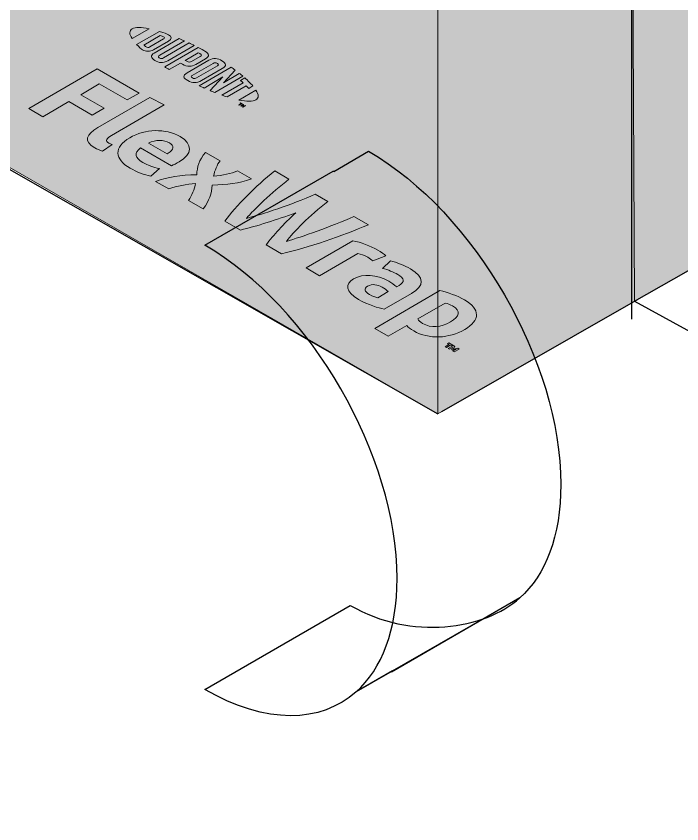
# Model space of a CAD drawing. Extents: x -1140 to 5605, y -816 to 1734.
# Drawn here: x -180.45 to -145.63, y -114.81 to -72.59 of the extents above; entities that cross this region are included whole.
import ezdxf

# ---------------------------------------------------------------- set-up
doc = ezdxf.new("R2010")
doc.units = 0
doc.header["$MEASUREMENT"] = 0
doc.linetypes.add('AI-Linetype-6', pattern=[13.504076, 9.002717, -4.501359])
for name, color, linetype, lineweight in [('.ATI-HATCH', 7, 'Continuous', 0), ('G-ANNO-TTLB', 7, 'Continuous', 0), ('LOGOS', 7, 'Continuous', 0), ('TYVEK', 7, 'Continuous', 0)]:
    doc.layers.add(name, color=color, linetype=linetype, lineweight=lineweight)

# ---------------------------------------------------------------- blocks, each defined once
blk = doc.blocks.new('Block_19')
at = {"layer": '.ATI-HATCH', "color": 250, "lineweight": 25, "true_color": 0x231f20}
for points, knots in [([(-162.013, -79.657), (-162.013, -79.657), (-163.83, -80.706), (-163.83, -80.706), (-163.84, -80.7), (-163.85, -80.693), (-163.86, -80.687), (-163.86, -80.687), (-170.576, -84.565), (-170.576, -84.565), (-165.023, -87.771), (-160.522, -95.568), (-160.522, -101.98), (-160.522, -104.686), (-161.323, -106.712), (-162.666, -107.91), (-162.666, -107.91), (-160.759, -106.809), (-160.759, -106.809), (-160.782, -106.83), (-160.797, -106.86), (-160.82, -106.88), (-160.82, -106.88), (-154.103, -103.002), (-154.103, -103.002), (-152.76, -101.804), (-151.959, -99.778), (-151.959, -97.073), (-151.959, -90.66), (-156.46, -82.864), (-162.013, -79.657)], [0, 0, 0, 0, 1, 1, 1, 2, 2, 2, 3, 3, 3, 4, 4, 4, 5, 5, 5, 6, 6, 6, 7, 7, 7, 8, 8, 8, 9, 9, 9, 10, 10, 10, 10]), ([(-170.576, -107.785), (-167.366, -109.639), (-164.507, -109.552), (-162.666, -107.91), (-162.666, -107.91), (-154.103, -103.002), (-154.103, -103.002), (-155.944, -104.644), (-159.763, -105.25), (-162.974, -103.396), (-162.974, -103.396), (-170.576, -107.785), (-170.576, -107.785)], [0, 0, 0, 0, 1, 1, 1, 2, 2, 2, 3, 3, 3, 4, 4, 4, 4])]:
    blk.add_open_spline(points, degree=3, knots=knots, dxfattribs=at)
blk = doc.blocks.new('Block_29')
at = {"layer": 'LOGOS', "true_color": 0x000000, "transparency": 33554687}
h = blk.add_hatch(color=18, dxfattribs=at)
h.dxf.hatch_style = 2
edge = h.paths.add_edge_path()
edge.add_spline(control_points=[(-179.78, -77.427), (-179.78, -77.427), (-176.209, -75.354), (-176.209, -75.354), (-176.209, -75.354), (-174.017, -76.612), (-174.017, -76.612), (-174.017, -76.612), (-174.639, -76.974), (-174.639, -76.974), (-174.639, -76.974), (-176.095, -76.138), (-176.095, -76.138), (-176.095, -76.138), (-177.065, -76.701), (-177.065, -76.701), (-177.065, -76.701), (-175.84, -77.404), (-175.84, -77.404), (-175.84, -77.404), (-176.463, -77.765), (-176.463, -77.765), (-176.463, -77.765), (-177.687, -77.062), (-177.687, -77.062), (-177.687, -77.062), (-179.044, -77.85), (-179.044, -77.85), (-179.044, -77.85), (-179.78, -77.427), (-179.78, -77.427)], knot_values=[0, 0, 0, 0, 1, 1, 1, 2, 2, 2, 3, 3, 3, 4, 4, 4, 5, 5, 5, 6, 6, 6, 7, 7, 7, 8, 8, 8, 9, 9, 9, 10, 10, 10, 10], degree=3, periodic=0)
h = blk.add_hatch(color=18, dxfattribs=at)
h.dxf.hatch_style = 2
edge = h.paths.add_edge_path()
edge.add_spline(control_points=[(-175.451, -78.823), (-175.726, -78.983), (-175.802, -79.11), (-175.596, -79.228), (-175.545, -79.258), (-175.488, -79.284), (-175.432, -79.305), (-175.432, -79.305), (-175.936, -79.657), (-175.936, -79.657), (-176.055, -79.613), (-176.235, -79.533), (-176.337, -79.474), (-176.929, -79.135), (-176.783, -78.777), (-176.171, -78.421), (-176.171, -78.421), (-173.447, -76.84), (-173.447, -76.84), (-173.447, -76.84), (-172.696, -77.224), (-172.696, -77.224), (-172.696, -77.224), (-175.451, -78.823), (-175.451, -78.823)], knot_values=[0, 0, 0, 0, 1, 1, 1, 2, 2, 2, 3, 3, 3, 4, 4, 4, 5, 5, 5, 6, 6, 6, 7, 7, 7, 8, 8, 8, 8], degree=3, periodic=0)
h = blk.add_hatch(color=18, dxfattribs=at)
h.dxf.hatch_style = 2
edge = h.paths.add_edge_path()
edge.add_spline(control_points=[(-173.527, -79.227), (-173.527, -79.227), (-172.549, -79.788), (-172.549, -79.788), (-172.549, -79.788), (-172.488, -79.752), (-172.488, -79.752), (-172.202, -79.586), (-172.148, -79.376), (-172.431, -79.214), (-172.729, -79.043), (-173.134, -79.052), (-173.527, -79.227)], knot_values=[0, 0, 0, 0, 1, 1, 1, 2, 2, 2, 3, 3, 3, 4, 4, 4, 4], degree=3, periodic=0)
edge = h.paths.add_edge_path()
edge.add_spline(control_points=[(-173.407, -80.957), (-173.735, -80.886), (-174.141, -80.736), (-174.48, -80.541), (-175.309, -80.065), (-175.354, -79.438), (-174.507, -78.946), (-173.696, -78.475), (-172.626, -78.454), (-171.869, -78.888), (-171.195, -79.275), (-171.227, -79.804), (-171.911, -80.201), (-172.064, -80.29), (-172.207, -80.361), (-172.319, -80.415), (-172.319, -80.415), (-173.945, -79.481), (-173.945, -79.481), (-174.286, -79.757), (-174.228, -80.002), (-173.816, -80.238), (-173.564, -80.383), (-173.266, -80.489), (-172.953, -80.563), (-172.953, -80.563), (-173.407, -80.957), (-173.407, -80.957)], knot_values=[0, 0, 0, 0, 1, 1, 1, 2, 2, 2, 3, 3, 3, 4, 4, 4, 5, 5, 5, 6, 6, 6, 7, 7, 7, 8, 8, 8, 9, 9, 9, 9], degree=3, periodic=0)
h = blk.add_hatch(color=18, dxfattribs=at)
h.dxf.hatch_style = 2
edge = h.paths.add_edge_path()
edge.add_spline(control_points=[(-171.004, -80.887), (-170.972, -80.47), (-170.892, -80.109), (-170.542, -79.721), (-170.542, -79.721), (-169.775, -80.161), (-169.775, -80.161), (-169.938, -80.333), (-170.058, -80.664), (-170.123, -80.963), (-169.652, -80.909), (-169.186, -80.829), (-168.864, -80.684), (-168.864, -80.684), (-168.144, -81.097), (-168.144, -81.097), (-168.809, -81.329), (-169.407, -81.415), (-170.186, -81.421), (-170.229, -81.874), (-170.334, -82.226), (-170.664, -82.661), (-170.664, -82.661), (-171.43, -82.221), (-171.43, -82.221), (-171.252, -81.993), (-171.127, -81.623), (-171.063, -81.336), (-171.539, -81.387), (-172.03, -81.458), (-172.464, -81.627), (-172.464, -81.627), (-173.154, -81.232), (-173.154, -81.232), (-172.494, -80.997), (-171.844, -80.899), (-171.004, -80.887)], knot_values=[0, 0, 0, 0, 1, 1, 1, 2, 2, 2, 3, 3, 3, 4, 4, 4, 5, 5, 5, 6, 6, 6, 7, 7, 7, 8, 8, 8, 9, 9, 9, 10, 10, 10, 11, 11, 11, 12, 12, 12, 12], degree=3, periodic=0)
h = blk.add_hatch(color=18, dxfattribs=at)
h.dxf.hatch_style = 2
edge = h.paths.add_edge_path()
edge.add_spline(control_points=[(-162.776, -83.066), (-162.776, -83.066), (-162.025, -83.497), (-162.025, -83.497), (-163.409, -84.075), (-165.152, -84.695), (-166.568, -85.012), (-166.568, -85.012), (-167.376, -84.549), (-167.376, -84.549), (-166.99, -84.034), (-166.467, -83.468), (-165.821, -82.873), (-166.853, -83.247), (-167.824, -83.555), (-168.719, -83.778), (-168.719, -83.778), (-169.527, -83.314), (-169.527, -83.314), (-168.959, -82.509), (-167.921, -81.485), (-166.923, -80.685), (-166.923, -80.685), (-166.177, -81.114), (-166.177, -81.114), (-167.094, -81.83), (-168.015, -82.697), (-168.401, -83.165), (-167.582, -82.946), (-166.064, -82.462), (-164.803, -81.902), (-164.803, -81.902), (-164.145, -82.28), (-164.145, -82.28), (-165.102, -83.015), (-165.941, -83.888), (-166.312, -84.364), (-165.509, -84.136), (-164.007, -83.602), (-162.776, -83.066)], knot_values=[0, 0, 0, 0, 1, 1, 1, 2, 2, 2, 3, 3, 3, 4, 4, 4, 5, 5, 5, 6, 6, 6, 7, 7, 7, 8, 8, 8, 9, 9, 9, 10, 10, 10, 11, 11, 11, 12, 12, 12, 13, 13, 13, 13], degree=3, periodic=0)
h = blk.add_hatch(color=18, dxfattribs=at)
h.dxf.hatch_style = 2
edge = h.paths.add_edge_path()
edge.add_spline(control_points=[(-161.534, -84.822), (-161.349, -84.928), (-161.194, -85.04), (-161.117, -85.114), (-161.117, -85.114), (-161.796, -85.39), (-161.796, -85.39), (-161.853, -85.322), (-161.951, -85.254), (-162.059, -85.192), (-162.249, -85.083), (-162.413, -85.03), (-162.573, -84.997), (-162.573, -84.997), (-164.572, -86.158), (-164.572, -86.158), (-164.572, -86.158), (-165.282, -85.751), (-165.282, -85.751), (-165.282, -85.751), (-162.839, -84.332), (-162.839, -84.332), (-162.423, -84.411), (-161.904, -84.609), (-161.534, -84.822)], knot_values=[0, 0, 0, 0, 1, 1, 1, 2, 2, 2, 3, 3, 3, 4, 4, 4, 5, 5, 5, 6, 6, 6, 7, 7, 7, 8, 8, 8, 8], degree=3, periodic=0)
h = blk.add_hatch(color=18, dxfattribs=at)
h.dxf.hatch_style = 2
edge = h.paths.add_edge_path()
edge.add_spline(control_points=[(-161.531, -87.309), (-161.531, -87.309), (-160.985, -86.992), (-160.985, -86.992), (-161.078, -86.91), (-161.186, -86.83), (-161.31, -86.759), (-161.546, -86.623), (-161.823, -86.57), (-162.063, -86.709), (-162.277, -86.834), (-162.235, -86.987), (-161.963, -87.144), (-161.808, -87.233), (-161.649, -87.289), (-161.531, -87.309)], knot_values=[0, 0, 0, 0, 1, 1, 1, 2, 2, 2, 3, 3, 3, 4, 4, 4, 5, 5, 5, 5], degree=3, periodic=0)
edge = h.paths.add_edge_path()
edge.add_spline(control_points=[(-162.54, -87.396), (-163.244, -86.991), (-163.258, -86.589), (-162.798, -86.322), (-162.293, -86.029), (-161.581, -86.097), (-160.958, -86.448), (-160.814, -86.531), (-160.65, -86.649), (-160.541, -86.735), (-160.541, -86.735), (-160.419, -86.664), (-160.419, -86.664), (-160.108, -86.483), (-160.14, -86.294), (-160.485, -86.096), (-160.711, -85.966), (-160.988, -85.848), (-161.286, -85.777), (-161.286, -85.777), (-160.864, -85.383), (-160.864, -85.383), (-160.551, -85.457), (-160.134, -85.625), (-159.821, -85.805), (-159.064, -86.24), (-159.087, -86.686), (-159.775, -87.086), (-159.775, -87.086), (-161.194, -87.909), (-161.194, -87.909), (-161.512, -87.851), (-162.025, -87.691), (-162.54, -87.396)], knot_values=[0, 0, 0, 0, 1, 1, 1, 2, 2, 2, 3, 3, 3, 4, 4, 4, 5, 5, 5, 6, 6, 6, 7, 7, 7, 8, 8, 8, 9, 9, 9, 10, 10, 10, 11, 11, 11, 11], degree=3, periodic=0)
h = blk.add_hatch(color=18, dxfattribs=at)
h.dxf.hatch_style = 2
edge = h.paths.add_edge_path()
edge.add_spline(control_points=[(-159.185, -88.65), (-158.732, -88.91), (-158.246, -88.871), (-157.721, -88.566), (-157.261, -88.3), (-157.151, -88.01), (-157.619, -87.741), (-157.748, -87.667), (-157.866, -87.629), (-158.015, -87.59), (-158.015, -87.59), (-159.443, -88.42), (-159.443, -88.42), (-159.386, -88.5), (-159.334, -88.565), (-159.185, -88.65)], knot_values=[0, 0, 0, 0, 1, 1, 1, 2, 2, 2, 3, 3, 3, 4, 4, 4, 5, 5, 5, 5], degree=3, periodic=0)
edge = h.paths.add_edge_path()
edge.add_spline(control_points=[(-159.654, -89.041), (-159.834, -88.938), (-159.937, -88.855), (-160.019, -88.754), (-160.019, -88.754), (-160.989, -89.317), (-160.989, -89.317), (-160.989, -89.317), (-161.693, -88.913), (-161.693, -88.913), (-161.693, -88.913), (-158.291, -86.937), (-158.291, -86.937), (-157.865, -87.028), (-157.367, -87.214), (-157.001, -87.424), (-156.158, -87.908), (-156.164, -88.494), (-156.98, -88.968), (-157.816, -89.454), (-158.851, -89.502), (-159.654, -89.041)], knot_values=[0, 0, 0, 0, 1, 1, 1, 2, 2, 2, 3, 3, 3, 4, 4, 4, 5, 5, 5, 6, 6, 6, 7, 7, 7, 7], degree=3, periodic=0)
h = blk.add_hatch(color=18, dxfattribs=at)
h.dxf.hatch_style = 2
edge = h.paths.add_edge_path()
edge.add_spline(control_points=[(-157.505, -89.858), (-157.541, -89.909), (-157.562, -89.949), (-157.576, -89.994), (-157.5, -89.985), (-157.434, -89.971), (-157.346, -89.949), (-157.346, -89.949), (-157.272, -89.992), (-157.272, -89.992), (-157.272, -89.992), (-157.536, -90.145), (-157.536, -90.145), (-157.536, -90.145), (-157.6, -90.108), (-157.6, -90.108), (-157.6, -90.108), (-157.479, -90.037), (-157.479, -90.037), (-157.479, -90.037), (-157.434, -90.015), (-157.434, -90.015), (-157.494, -90.026), (-157.561, -90.036), (-157.616, -90.043), (-157.616, -90.043), (-157.665, -90.015), (-157.665, -90.015), (-157.653, -89.982), (-157.635, -89.944), (-157.617, -89.908), (-157.617, -89.908), (-157.657, -89.935), (-157.657, -89.935), (-157.657, -89.935), (-157.779, -90.005), (-157.779, -90.005), (-157.779, -90.005), (-157.843, -89.968), (-157.843, -89.968), (-157.843, -89.968), (-157.579, -89.815), (-157.579, -89.815), (-157.579, -89.815), (-157.505, -89.858), (-157.505, -89.858)], knot_values=[0, 0, 0, 0, 1, 1, 1, 2, 2, 2, 3, 3, 3, 4, 4, 4, 5, 5, 5, 6, 6, 6, 7, 7, 7, 8, 8, 8, 9, 9, 9, 10, 10, 10, 11, 11, 11, 12, 12, 12, 13, 13, 13, 14, 14, 14, 15, 15, 15, 15], degree=3, periodic=0)
edge = h.paths.add_edge_path()
edge.add_spline(control_points=[(-157.81, -89.75), (-157.81, -89.75), (-157.882, -89.709), (-157.882, -89.709), (-157.882, -89.709), (-157.824, -89.675), (-157.824, -89.675), (-157.824, -89.675), (-157.609, -89.798), (-157.609, -89.798), (-157.609, -89.798), (-157.667, -89.832), (-157.667, -89.832), (-157.667, -89.832), (-157.739, -89.791), (-157.739, -89.791), (-157.739, -89.791), (-157.944, -89.91), (-157.944, -89.91), (-157.944, -89.91), (-158.016, -89.869), (-158.016, -89.869), (-158.016, -89.869), (-157.81, -89.75), (-157.81, -89.75)], knot_values=[0, 0, 0, 0, 1, 1, 1, 2, 2, 2, 3, 3, 3, 4, 4, 4, 5, 5, 5, 6, 6, 6, 7, 7, 7, 8, 8, 8, 8], degree=3, periodic=0)
at = {"layer": 'LOGOS'}
for points, knots in [([(-179.78, -77.427), (-179.78, -77.427), (-176.209, -75.354), (-176.209, -75.354), (-176.209, -75.354), (-174.017, -76.612), (-174.017, -76.612), (-174.017, -76.612), (-174.639, -76.974), (-174.639, -76.974), (-174.639, -76.974), (-176.095, -76.138), (-176.095, -76.138), (-176.095, -76.138), (-177.065, -76.701), (-177.065, -76.701), (-177.065, -76.701), (-175.84, -77.404), (-175.84, -77.404), (-175.84, -77.404), (-176.463, -77.765), (-176.463, -77.765), (-176.463, -77.765), (-177.687, -77.062), (-177.687, -77.062), (-177.687, -77.062), (-179.044, -77.85), (-179.044, -77.85), (-179.044, -77.85), (-179.78, -77.427), (-179.78, -77.427)], [0, 0, 0, 0, 1, 1, 1, 2, 2, 2, 3, 3, 3, 4, 4, 4, 5, 5, 5, 6, 6, 6, 7, 7, 7, 8, 8, 8, 9, 9, 9, 10, 10, 10, 10]), ([(-175.451, -78.823), (-175.726, -78.983), (-175.802, -79.11), (-175.596, -79.228), (-175.545, -79.258), (-175.488, -79.284), (-175.432, -79.305), (-175.432, -79.305), (-175.936, -79.657), (-175.936, -79.657), (-176.055, -79.613), (-176.235, -79.533), (-176.337, -79.474), (-176.929, -79.135), (-176.783, -78.777), (-176.171, -78.421), (-176.171, -78.421), (-173.447, -76.84), (-173.447, -76.84), (-173.447, -76.84), (-172.696, -77.224), (-172.696, -77.224), (-172.696, -77.224), (-175.451, -78.823), (-175.451, -78.823)], [0, 0, 0, 0, 1, 1, 1, 2, 2, 2, 3, 3, 3, 4, 4, 4, 5, 5, 5, 6, 6, 6, 7, 7, 7, 8, 8, 8, 8]), ([(-173.407, -80.957), (-173.735, -80.886), (-174.141, -80.736), (-174.48, -80.541), (-175.309, -80.065), (-175.354, -79.438), (-174.507, -78.946), (-173.696, -78.475), (-172.626, -78.454), (-171.869, -78.888), (-171.195, -79.275), (-171.227, -79.804), (-171.911, -80.201), (-172.064, -80.29), (-172.207, -80.361), (-172.319, -80.415), (-172.319, -80.415), (-173.945, -79.481), (-173.945, -79.481), (-174.286, -79.757), (-174.228, -80.002), (-173.816, -80.238), (-173.564, -80.383), (-173.266, -80.489), (-172.953, -80.563), (-172.953, -80.563), (-173.407, -80.957), (-173.407, -80.957)], [0, 0, 0, 0, 1, 1, 1, 2, 2, 2, 3, 3, 3, 4, 4, 4, 5, 5, 5, 6, 6, 6, 7, 7, 7, 8, 8, 8, 9, 9, 9, 9]), ([(-173.527, -79.227), (-173.527, -79.227), (-172.549, -79.788), (-172.549, -79.788), (-172.549, -79.788), (-172.488, -79.752), (-172.488, -79.752), (-172.202, -79.586), (-172.148, -79.376), (-172.431, -79.214), (-172.729, -79.043), (-173.134, -79.052), (-173.527, -79.227)], [0, 0, 0, 0, 1, 1, 1, 2, 2, 2, 3, 3, 3, 4, 4, 4, 4]), ([(-171.004, -80.887), (-170.972, -80.47), (-170.892, -80.109), (-170.542, -79.721), (-170.542, -79.721), (-169.775, -80.161), (-169.775, -80.161), (-169.938, -80.333), (-170.058, -80.664), (-170.123, -80.963), (-169.652, -80.909), (-169.186, -80.829), (-168.864, -80.684), (-168.864, -80.684), (-168.144, -81.097), (-168.144, -81.097), (-168.809, -81.329), (-169.407, -81.415), (-170.186, -81.421), (-170.229, -81.874), (-170.334, -82.226), (-170.664, -82.661), (-170.664, -82.661), (-171.43, -82.221), (-171.43, -82.221), (-171.252, -81.993), (-171.127, -81.623), (-171.063, -81.336), (-171.539, -81.387), (-172.03, -81.458), (-172.464, -81.627), (-172.464, -81.627), (-173.154, -81.232), (-173.154, -81.232), (-172.494, -80.997), (-171.844, -80.899), (-171.004, -80.887)], [0, 0, 0, 0, 1, 1, 1, 2, 2, 2, 3, 3, 3, 4, 4, 4, 5, 5, 5, 6, 6, 6, 7, 7, 7, 8, 8, 8, 9, 9, 9, 10, 10, 10, 11, 11, 11, 12, 12, 12, 12]), ([(-162.776, -83.066), (-162.776, -83.066), (-162.025, -83.497), (-162.025, -83.497), (-163.409, -84.075), (-165.152, -84.695), (-166.568, -85.012), (-166.568, -85.012), (-167.376, -84.549), (-167.376, -84.549), (-166.99, -84.034), (-166.467, -83.468), (-165.821, -82.873), (-166.853, -83.247), (-167.824, -83.555), (-168.719, -83.778), (-168.719, -83.778), (-169.527, -83.314), (-169.527, -83.314), (-168.959, -82.509), (-167.921, -81.485), (-166.923, -80.685), (-166.923, -80.685), (-166.177, -81.114), (-166.177, -81.114), (-167.094, -81.83), (-168.015, -82.697), (-168.401, -83.165), (-167.582, -82.946), (-166.064, -82.462), (-164.803, -81.902), (-164.803, -81.902), (-164.145, -82.28), (-164.145, -82.28), (-165.102, -83.015), (-165.941, -83.888), (-166.312, -84.364), (-165.509, -84.136), (-164.007, -83.602), (-162.776, -83.066)], [0, 0, 0, 0, 1, 1, 1, 2, 2, 2, 3, 3, 3, 4, 4, 4, 5, 5, 5, 6, 6, 6, 7, 7, 7, 8, 8, 8, 9, 9, 9, 10, 10, 10, 11, 11, 11, 12, 12, 12, 13, 13, 13, 13]), ([(-161.534, -84.822), (-161.349, -84.928), (-161.194, -85.04), (-161.117, -85.114), (-161.117, -85.114), (-161.796, -85.39), (-161.796, -85.39), (-161.853, -85.322), (-161.951, -85.254), (-162.059, -85.192), (-162.249, -85.083), (-162.413, -85.03), (-162.573, -84.997), (-162.573, -84.997), (-164.572, -86.158), (-164.572, -86.158), (-164.572, -86.158), (-165.282, -85.751), (-165.282, -85.751), (-165.282, -85.751), (-162.839, -84.332), (-162.839, -84.332), (-162.423, -84.411), (-161.904, -84.609), (-161.534, -84.822)], [0, 0, 0, 0, 1, 1, 1, 2, 2, 2, 3, 3, 3, 4, 4, 4, 5, 5, 5, 6, 6, 6, 7, 7, 7, 8, 8, 8, 8]), ([(-162.54, -87.396), (-163.244, -86.991), (-163.258, -86.589), (-162.798, -86.322), (-162.293, -86.029), (-161.581, -86.097), (-160.958, -86.448), (-160.814, -86.531), (-160.65, -86.649), (-160.541, -86.735), (-160.541, -86.735), (-160.419, -86.664), (-160.419, -86.664), (-160.108, -86.483), (-160.14, -86.294), (-160.485, -86.096), (-160.711, -85.966), (-160.988, -85.848), (-161.286, -85.777), (-161.286, -85.777), (-160.864, -85.383), (-160.864, -85.383), (-160.551, -85.457), (-160.134, -85.625), (-159.821, -85.805), (-159.064, -86.24), (-159.087, -86.686), (-159.775, -87.086), (-159.775, -87.086), (-161.194, -87.909), (-161.194, -87.909), (-161.512, -87.851), (-162.025, -87.691), (-162.54, -87.396)], [0, 0, 0, 0, 1, 1, 1, 2, 2, 2, 3, 3, 3, 4, 4, 4, 5, 5, 5, 6, 6, 6, 7, 7, 7, 8, 8, 8, 9, 9, 9, 10, 10, 10, 11, 11, 11, 11]), ([(-161.531, -87.309), (-161.531, -87.309), (-160.985, -86.992), (-160.985, -86.992), (-161.078, -86.91), (-161.186, -86.83), (-161.31, -86.759), (-161.546, -86.623), (-161.823, -86.57), (-162.063, -86.709), (-162.277, -86.834), (-162.235, -86.987), (-161.963, -87.144), (-161.808, -87.233), (-161.649, -87.289), (-161.531, -87.309)], [0, 0, 0, 0, 1, 1, 1, 2, 2, 2, 3, 3, 3, 4, 4, 4, 5, 5, 5, 5]), ([(-159.654, -89.041), (-159.834, -88.938), (-159.937, -88.855), (-160.019, -88.754), (-160.019, -88.754), (-160.989, -89.317), (-160.989, -89.317), (-160.989, -89.317), (-161.693, -88.913), (-161.693, -88.913), (-161.693, -88.913), (-158.291, -86.937), (-158.291, -86.937), (-157.865, -87.028), (-157.367, -87.214), (-157.001, -87.424), (-156.158, -87.908), (-156.164, -88.494), (-156.98, -88.968), (-157.816, -89.454), (-158.851, -89.502), (-159.654, -89.041)], [0, 0, 0, 0, 1, 1, 1, 2, 2, 2, 3, 3, 3, 4, 4, 4, 5, 5, 5, 6, 6, 6, 7, 7, 7, 7]), ([(-159.185, -88.65), (-158.732, -88.91), (-158.246, -88.871), (-157.721, -88.566), (-157.261, -88.3), (-157.151, -88.01), (-157.619, -87.741), (-157.748, -87.667), (-157.866, -87.629), (-158.015, -87.59), (-158.015, -87.59), (-159.443, -88.42), (-159.443, -88.42), (-159.386, -88.5), (-159.334, -88.565), (-159.185, -88.65)], [0, 0, 0, 0, 1, 1, 1, 2, 2, 2, 3, 3, 3, 4, 4, 4, 5, 5, 5, 5]), ([(-157.81, -89.75), (-157.81, -89.75), (-157.882, -89.709), (-157.882, -89.709), (-157.882, -89.709), (-157.824, -89.675), (-157.824, -89.675), (-157.824, -89.675), (-157.609, -89.798), (-157.609, -89.798), (-157.609, -89.798), (-157.667, -89.832), (-157.667, -89.832), (-157.667, -89.832), (-157.739, -89.791), (-157.739, -89.791), (-157.739, -89.791), (-157.944, -89.91), (-157.944, -89.91), (-157.944, -89.91), (-158.016, -89.869), (-158.016, -89.869), (-158.016, -89.869), (-157.81, -89.75), (-157.81, -89.75)], [0, 0, 0, 0, 1, 1, 1, 2, 2, 2, 3, 3, 3, 4, 4, 4, 5, 5, 5, 6, 6, 6, 7, 7, 7, 8, 8, 8, 8]), ([(-157.505, -89.858), (-157.541, -89.909), (-157.562, -89.949), (-157.576, -89.994), (-157.5, -89.985), (-157.434, -89.971), (-157.346, -89.949), (-157.346, -89.949), (-157.272, -89.992), (-157.272, -89.992), (-157.272, -89.992), (-157.536, -90.145), (-157.536, -90.145), (-157.536, -90.145), (-157.6, -90.108), (-157.6, -90.108), (-157.6, -90.108), (-157.479, -90.037), (-157.479, -90.037), (-157.479, -90.037), (-157.434, -90.015), (-157.434, -90.015), (-157.494, -90.026), (-157.561, -90.036), (-157.616, -90.043), (-157.616, -90.043), (-157.665, -90.015), (-157.665, -90.015), (-157.653, -89.982), (-157.635, -89.944), (-157.617, -89.908), (-157.617, -89.908), (-157.657, -89.935), (-157.657, -89.935), (-157.657, -89.935), (-157.779, -90.005), (-157.779, -90.005), (-157.779, -90.005), (-157.843, -89.968), (-157.843, -89.968), (-157.843, -89.968), (-157.579, -89.815), (-157.579, -89.815), (-157.579, -89.815), (-157.505, -89.858), (-157.505, -89.858)], [0, 0, 0, 0, 1, 1, 1, 2, 2, 2, 3, 3, 3, 4, 4, 4, 5, 5, 5, 6, 6, 6, 7, 7, 7, 8, 8, 8, 9, 9, 9, 10, 10, 10, 11, 11, 11, 12, 12, 12, 13, 13, 13, 14, 14, 14, 15, 15, 15, 15])]:
    blk.add_open_spline(points, degree=3, knots=knots, dxfattribs=at)
blk = doc.blocks.new('Block_30')
at = {"layer": 'LOGOS', "true_color": 0x000000, "transparency": 33554687}
h = blk.add_hatch(color=18, dxfattribs=at)
h.dxf.hatch_style = 2
edge = h.paths.add_edge_path()
edge.add_spline(control_points=[(-174.377, -73.254), (-174.541, -73.35), (-174.534, -73.531), (-174.385, -73.769), (-174.385, -73.769), (-173.489, -73.249), (-173.489, -73.249), (-173.9, -73.164), (-174.214, -73.16), (-174.377, -73.254)], knot_values=[0, 0, 0, 0, 1, 1, 1, 2, 2, 2, 3, 3, 3, 3], degree=3, periodic=0)
h = blk.add_hatch(color=18, dxfattribs=at)
h.dxf.hatch_style = 2
edge = h.paths.add_edge_path()
edge.add_spline(control_points=[(-173.459, -74.204), (-173.528, -74.244), (-173.593, -74.234), (-173.642, -74.205), (-173.681, -74.183), (-173.727, -74.14), (-173.763, -74.105), (-173.763, -74.105), (-172.905, -73.607), (-172.905, -73.607), (-172.844, -73.627), (-172.77, -73.654), (-172.731, -73.676), (-172.681, -73.705), (-172.663, -73.742), (-172.732, -73.782), (-172.732, -73.782), (-173.459, -74.204), (-173.459, -74.204)], knot_values=[0, 0, 0, 0, 1, 1, 1, 2, 2, 2, 3, 3, 3, 4, 4, 4, 5, 5, 5, 6, 6, 6, 6], degree=3, periodic=0)
edge = h.paths.add_edge_path()
edge.add_spline(control_points=[(-172.475, -73.565), (-172.553, -73.52), (-172.689, -73.468), (-172.956, -73.387), (-172.956, -73.387), (-174.144, -74.077), (-174.144, -74.077), (-174.018, -74.211), (-173.912, -74.309), (-173.834, -74.354), (-173.653, -74.457), (-173.442, -74.452), (-173.266, -74.35), (-173.266, -74.35), (-172.478, -73.892), (-172.478, -73.892), (-172.302, -73.79), (-172.294, -73.668), (-172.475, -73.565)], knot_values=[0, 0, 0, 0, 1, 1, 1, 2, 2, 2, 3, 3, 3, 4, 4, 4, 5, 5, 5, 6, 6, 6, 6], degree=3, periodic=0)
h = blk.add_hatch(color=18, dxfattribs=at)
h.dxf.hatch_style = 2
edge = h.paths.add_edge_path()
edge.add_spline(control_points=[(-172.746, -74.775), (-172.815, -74.815), (-172.882, -74.826), (-172.958, -74.77), (-173.033, -74.716), (-173.02, -74.682), (-172.939, -74.635), (-172.939, -74.635), (-171.646, -73.884), (-171.646, -73.884), (-171.708, -73.855), (-171.851, -73.793), (-171.913, -73.766), (-171.913, -73.766), (-173.221, -74.525), (-173.221, -74.525), (-173.43, -74.647), (-173.409, -74.753), (-173.194, -74.907), (-172.998, -75.049), (-172.752, -75.063), (-172.52, -74.928), (-172.52, -74.928), (-171.138, -74.126), (-171.138, -74.126), (-171.187, -74.101), (-171.351, -74.021), (-171.405, -73.996), (-171.405, -73.996), (-172.746, -74.775), (-172.746, -74.775)], knot_values=[0, 0, 0, 0, 1, 1, 1, 2, 2, 2, 3, 3, 3, 4, 4, 4, 5, 5, 5, 6, 6, 6, 7, 7, 7, 8, 8, 8, 9, 9, 9, 10, 10, 10, 10], degree=3, periodic=0)
h = blk.add_hatch(color=18, dxfattribs=at)
h.dxf.hatch_style = 2
edge = h.paths.add_edge_path()
edge.add_spline(control_points=[(-171.279, -74.961), (-171.354, -75.004), (-171.418, -75.011), (-171.519, -74.954), (-171.519, -74.954), (-171.606, -74.904), (-171.606, -74.904), (-171.606, -74.904), (-170.919, -74.505), (-170.919, -74.505), (-170.878, -74.526), (-170.857, -74.538), (-170.834, -74.551), (-170.726, -74.613), (-170.744, -74.65), (-170.82, -74.694), (-170.82, -74.694), (-171.279, -74.961), (-171.279, -74.961)], knot_values=[0, 0, 0, 0, 1, 1, 1, 2, 2, 2, 3, 3, 3, 4, 4, 4, 5, 5, 5, 6, 6, 6, 6], degree=3, periodic=0)
edge = h.paths.add_edge_path()
edge.add_spline(control_points=[(-170.577, -74.418), (-170.62, -74.394), (-170.781, -74.307), (-170.934, -74.229), (-170.934, -74.229), (-172.674, -75.24), (-172.674, -75.24), (-172.628, -75.269), (-172.506, -75.347), (-172.438, -75.388), (-172.438, -75.388), (-171.847, -75.045), (-171.847, -75.045), (-171.847, -75.045), (-171.751, -75.1), (-171.751, -75.1), (-171.491, -75.248), (-171.269, -75.243), (-171.048, -75.114), (-171.048, -75.114), (-170.535, -74.817), (-170.535, -74.817), (-170.319, -74.691), (-170.332, -74.559), (-170.577, -74.418)], knot_values=[0, 0, 0, 0, 1, 1, 1, 2, 2, 2, 3, 3, 3, 4, 4, 4, 5, 5, 5, 6, 6, 6, 7, 7, 7, 8, 8, 8, 8], degree=3, periodic=0)
h = blk.add_hatch(color=18, dxfattribs=at)
h.dxf.hatch_style = 2
edge = h.paths.add_edge_path()
edge.add_spline(control_points=[(-171.006, -75.819), (-171.075, -75.859), (-171.134, -75.867), (-171.223, -75.818), (-171.316, -75.768), (-171.302, -75.732), (-171.231, -75.69), (-171.231, -75.69), (-170.146, -75.06), (-170.146, -75.06), (-170.074, -75.019), (-170.01, -75.01), (-169.923, -75.063), (-169.838, -75.115), (-169.852, -75.15), (-169.921, -75.189), (-169.921, -75.189), (-171.006, -75.819), (-171.006, -75.819)], knot_values=[0, 0, 0, 0, 1, 1, 1, 2, 2, 2, 3, 3, 3, 4, 4, 4, 5, 5, 5, 6, 6, 6, 6], degree=3, periodic=0)
edge = h.paths.add_edge_path()
edge.add_spline(control_points=[(-169.68, -74.922), (-169.898, -74.784), (-170.134, -74.764), (-170.363, -74.897), (-170.363, -74.897), (-171.501, -75.559), (-171.501, -75.559), (-171.743, -75.699), (-171.72, -75.828), (-171.468, -75.96), (-171.221, -76.09), (-171.009, -76.109), (-170.752, -75.96), (-170.752, -75.96), (-169.665, -75.328), (-169.665, -75.328), (-169.42, -75.186), (-169.444, -75.071), (-169.68, -74.922)], knot_values=[0, 0, 0, 0, 1, 1, 1, 2, 2, 2, 3, 3, 3, 4, 4, 4, 5, 5, 5, 6, 6, 6, 6], degree=3, periodic=0)
h = blk.add_hatch(color=18, dxfattribs=at)
h.dxf.hatch_style = 2
edge = h.paths.add_edge_path()
edge.add_spline(control_points=[(-169.605, -76.084), (-169.605, -76.084), (-168.994, -75.413), (-168.994, -75.413), (-169.059, -75.365), (-169.139, -75.308), (-169.202, -75.264), (-169.202, -75.264), (-170.872, -76.234), (-170.872, -76.234), (-170.819, -76.259), (-170.68, -76.323), (-170.608, -76.355), (-170.608, -76.355), (-169.643, -75.772), (-169.643, -75.772), (-169.643, -75.772), (-170.3, -76.487), (-170.3, -76.487), (-170.228, -76.517), (-170.123, -76.56), (-170.053, -76.587), (-170.053, -76.587), (-168.585, -75.735), (-168.585, -75.735), (-168.635, -75.693), (-168.728, -75.617), (-168.774, -75.582), (-168.774, -75.582), (-169.605, -76.084), (-169.605, -76.084)], knot_values=[0, 0, 0, 0, 1, 1, 1, 2, 2, 2, 3, 3, 3, 4, 4, 4, 5, 5, 5, 6, 6, 6, 7, 7, 7, 8, 8, 8, 9, 9, 9, 10, 10, 10, 10], degree=3, periodic=0)
h = blk.add_hatch(color=18, dxfattribs=at)
h.dxf.hatch_style = 2
edge = h.paths.add_edge_path()
edge.add_spline(control_points=[(-168.72, -75.954), (-168.67, -75.995), (-168.622, -76.037), (-168.576, -76.078), (-168.576, -76.078), (-169.686, -76.723), (-169.686, -76.723), (-169.62, -76.746), (-169.494, -76.789), (-169.407, -76.816), (-169.407, -76.816), (-168.407, -76.235), (-168.407, -76.235), (-168.36, -76.282), (-168.316, -76.326), (-168.276, -76.367), (-168.276, -76.367), (-168.062, -76.242), (-168.062, -76.242), (-168.176, -76.107), (-168.314, -75.971), (-168.488, -75.819), (-168.488, -75.819), (-168.72, -75.954), (-168.72, -75.954)], knot_values=[0, 0, 0, 0, 1, 1, 1, 2, 2, 2, 3, 3, 3, 4, 4, 4, 5, 5, 5, 6, 6, 6, 7, 7, 7, 8, 8, 8, 8], degree=3, periodic=0)
h = blk.add_hatch(color=18, dxfattribs=at)
h.dxf.hatch_style = 2
edge = h.paths.add_edge_path()
edge.add_spline(control_points=[(-167.907, -76.968), (-168.072, -77.064), (-168.387, -77.061), (-168.799, -76.976), (-168.799, -76.976), (-167.902, -76.456), (-167.902, -76.456), (-167.753, -76.693), (-167.745, -76.874), (-167.907, -76.968)], knot_values=[0, 0, 0, 0, 1, 1, 1, 2, 2, 2, 3, 3, 3, 3], degree=3, periodic=0)
h = blk.add_hatch(color=18, dxfattribs=at)
h.dxf.hatch_style = 2
edge = h.paths.add_edge_path()
edge.add_spline(control_points=[(-168.578, -77.207), (-168.578, -77.207), (-168.552, -77.222), (-168.552, -77.222), (-168.552, -77.222), (-168.574, -77.28), (-168.574, -77.28), (-168.574, -77.28), (-168.473, -77.267), (-168.473, -77.267), (-168.473, -77.267), (-168.447, -77.282), (-168.447, -77.282), (-168.447, -77.282), (-168.577, -77.357), (-168.577, -77.357), (-168.577, -77.357), (-168.601, -77.343), (-168.601, -77.343), (-168.601, -77.343), (-168.509, -77.29), (-168.509, -77.29), (-168.509, -77.29), (-168.611, -77.302), (-168.611, -77.302), (-168.611, -77.302), (-168.613, -77.301), (-168.613, -77.301), (-168.613, -77.301), (-168.592, -77.242), (-168.592, -77.242), (-168.592, -77.242), (-168.684, -77.295), (-168.684, -77.295), (-168.684, -77.295), (-168.708, -77.282), (-168.708, -77.282), (-168.708, -77.282), (-168.578, -77.207), (-168.578, -77.207)], knot_values=[0, 0, 0, 0, 1, 1, 1, 2, 2, 2, 3, 3, 3, 4, 4, 4, 5, 5, 5, 6, 6, 6, 7, 7, 7, 8, 8, 8, 9, 9, 9, 10, 10, 10, 11, 11, 11, 12, 12, 12, 13, 13, 13, 13], degree=3, periodic=0)
edge = h.paths.add_edge_path()
edge.add_spline(control_points=[(-168.694, -77.166), (-168.694, -77.166), (-168.734, -77.143), (-168.734, -77.143), (-168.734, -77.143), (-168.712, -77.13), (-168.712, -77.13), (-168.712, -77.13), (-168.606, -77.191), (-168.606, -77.191), (-168.606, -77.191), (-168.629, -77.204), (-168.629, -77.204), (-168.629, -77.204), (-168.669, -77.181), (-168.669, -77.181), (-168.669, -77.181), (-168.776, -77.242), (-168.776, -77.242), (-168.776, -77.242), (-168.801, -77.228), (-168.801, -77.228), (-168.801, -77.228), (-168.694, -77.166), (-168.694, -77.166)], knot_values=[0, 0, 0, 0, 1, 1, 1, 2, 2, 2, 3, 3, 3, 4, 4, 4, 5, 5, 5, 6, 6, 6, 7, 7, 7, 8, 8, 8, 8], degree=3, periodic=0)
at = {"layer": 'LOGOS'}
for points, knots in [([(-174.377, -73.254), (-174.541, -73.35), (-174.534, -73.531), (-174.385, -73.769), (-174.385, -73.769), (-173.489, -73.249), (-173.489, -73.249), (-173.9, -73.164), (-174.214, -73.16), (-174.377, -73.254)], [0, 0, 0, 0, 1, 1, 1, 2, 2, 2, 3, 3, 3, 3]), ([(-172.475, -73.565), (-172.553, -73.52), (-172.689, -73.468), (-172.956, -73.387), (-172.956, -73.387), (-174.144, -74.077), (-174.144, -74.077), (-174.018, -74.211), (-173.912, -74.309), (-173.834, -74.354), (-173.653, -74.457), (-173.442, -74.452), (-173.266, -74.35), (-173.266, -74.35), (-172.478, -73.892), (-172.478, -73.892), (-172.302, -73.79), (-172.294, -73.668), (-172.475, -73.565)], [0, 0, 0, 0, 1, 1, 1, 2, 2, 2, 3, 3, 3, 4, 4, 4, 5, 5, 5, 6, 6, 6, 6]), ([(-173.459, -74.204), (-173.528, -74.244), (-173.593, -74.234), (-173.642, -74.205), (-173.681, -74.183), (-173.727, -74.14), (-173.763, -74.105), (-173.763, -74.105), (-172.905, -73.607), (-172.905, -73.607), (-172.844, -73.627), (-172.77, -73.654), (-172.731, -73.676), (-172.681, -73.705), (-172.663, -73.742), (-172.732, -73.782), (-172.732, -73.782), (-173.459, -74.204), (-173.459, -74.204)], [0, 0, 0, 0, 1, 1, 1, 2, 2, 2, 3, 3, 3, 4, 4, 4, 5, 5, 5, 6, 6, 6, 6]), ([(-172.746, -74.775), (-172.815, -74.815), (-172.882, -74.826), (-172.958, -74.77), (-173.033, -74.716), (-173.02, -74.682), (-172.939, -74.635), (-172.939, -74.635), (-171.646, -73.884), (-171.646, -73.884), (-171.708, -73.855), (-171.851, -73.793), (-171.913, -73.766), (-171.913, -73.766), (-173.221, -74.525), (-173.221, -74.525), (-173.43, -74.647), (-173.409, -74.753), (-173.194, -74.907), (-172.998, -75.049), (-172.752, -75.063), (-172.52, -74.928), (-172.52, -74.928), (-171.138, -74.126), (-171.138, -74.126), (-171.187, -74.101), (-171.351, -74.021), (-171.405, -73.996), (-171.405, -73.996), (-172.746, -74.775), (-172.746, -74.775)], [0, 0, 0, 0, 1, 1, 1, 2, 2, 2, 3, 3, 3, 4, 4, 4, 5, 5, 5, 6, 6, 6, 7, 7, 7, 8, 8, 8, 9, 9, 9, 10, 10, 10, 10]), ([(-170.577, -74.418), (-170.62, -74.394), (-170.781, -74.307), (-170.934, -74.229), (-170.934, -74.229), (-172.674, -75.24), (-172.674, -75.24), (-172.628, -75.269), (-172.506, -75.347), (-172.438, -75.388), (-172.438, -75.388), (-171.847, -75.045), (-171.847, -75.045), (-171.847, -75.045), (-171.751, -75.1), (-171.751, -75.1), (-171.491, -75.248), (-171.269, -75.243), (-171.048, -75.114), (-171.048, -75.114), (-170.535, -74.817), (-170.535, -74.817), (-170.319, -74.691), (-170.332, -74.559), (-170.577, -74.418)], [0, 0, 0, 0, 1, 1, 1, 2, 2, 2, 3, 3, 3, 4, 4, 4, 5, 5, 5, 6, 6, 6, 7, 7, 7, 8, 8, 8, 8]), ([(-171.279, -74.961), (-171.354, -75.004), (-171.418, -75.011), (-171.519, -74.954), (-171.519, -74.954), (-171.606, -74.904), (-171.606, -74.904), (-171.606, -74.904), (-170.919, -74.505), (-170.919, -74.505), (-170.878, -74.526), (-170.857, -74.538), (-170.834, -74.551), (-170.726, -74.613), (-170.744, -74.65), (-170.82, -74.694), (-170.82, -74.694), (-171.279, -74.961), (-171.279, -74.961)], [0, 0, 0, 0, 1, 1, 1, 2, 2, 2, 3, 3, 3, 4, 4, 4, 5, 5, 5, 6, 6, 6, 6]), ([(-169.68, -74.922), (-169.898, -74.784), (-170.134, -74.764), (-170.363, -74.897), (-170.363, -74.897), (-171.501, -75.559), (-171.501, -75.559), (-171.743, -75.699), (-171.72, -75.828), (-171.468, -75.96), (-171.221, -76.09), (-171.009, -76.109), (-170.752, -75.96), (-170.752, -75.96), (-169.665, -75.328), (-169.665, -75.328), (-169.42, -75.186), (-169.444, -75.071), (-169.68, -74.922)], [0, 0, 0, 0, 1, 1, 1, 2, 2, 2, 3, 3, 3, 4, 4, 4, 5, 5, 5, 6, 6, 6, 6]), ([(-171.006, -75.819), (-171.075, -75.859), (-171.134, -75.867), (-171.223, -75.818), (-171.316, -75.768), (-171.302, -75.732), (-171.231, -75.69), (-171.231, -75.69), (-170.146, -75.06), (-170.146, -75.06), (-170.074, -75.019), (-170.01, -75.01), (-169.923, -75.063), (-169.838, -75.115), (-169.852, -75.15), (-169.921, -75.189), (-169.921, -75.189), (-171.006, -75.819), (-171.006, -75.819)], [0, 0, 0, 0, 1, 1, 1, 2, 2, 2, 3, 3, 3, 4, 4, 4, 5, 5, 5, 6, 6, 6, 6]), ([(-169.605, -76.084), (-169.605, -76.084), (-168.994, -75.413), (-168.994, -75.413), (-169.059, -75.365), (-169.139, -75.308), (-169.202, -75.264), (-169.202, -75.264), (-170.872, -76.234), (-170.872, -76.234), (-170.819, -76.259), (-170.68, -76.323), (-170.608, -76.355), (-170.608, -76.355), (-169.643, -75.772), (-169.643, -75.772), (-169.643, -75.772), (-170.3, -76.487), (-170.3, -76.487), (-170.228, -76.517), (-170.123, -76.56), (-170.053, -76.587), (-170.053, -76.587), (-168.585, -75.735), (-168.585, -75.735), (-168.635, -75.693), (-168.728, -75.617), (-168.774, -75.582), (-168.774, -75.582), (-169.605, -76.084), (-169.605, -76.084)], [0, 0, 0, 0, 1, 1, 1, 2, 2, 2, 3, 3, 3, 4, 4, 4, 5, 5, 5, 6, 6, 6, 7, 7, 7, 8, 8, 8, 9, 9, 9, 10, 10, 10, 10]), ([(-168.72, -75.954), (-168.67, -75.995), (-168.622, -76.037), (-168.576, -76.078), (-168.576, -76.078), (-169.686, -76.723), (-169.686, -76.723), (-169.62, -76.746), (-169.494, -76.789), (-169.407, -76.816), (-169.407, -76.816), (-168.407, -76.235), (-168.407, -76.235), (-168.36, -76.282), (-168.316, -76.326), (-168.276, -76.367), (-168.276, -76.367), (-168.062, -76.242), (-168.062, -76.242), (-168.176, -76.107), (-168.314, -75.971), (-168.488, -75.819), (-168.488, -75.819), (-168.72, -75.954), (-168.72, -75.954)], [0, 0, 0, 0, 1, 1, 1, 2, 2, 2, 3, 3, 3, 4, 4, 4, 5, 5, 5, 6, 6, 6, 7, 7, 7, 8, 8, 8, 8]), ([(-167.907, -76.968), (-168.072, -77.064), (-168.387, -77.061), (-168.799, -76.976), (-168.799, -76.976), (-167.902, -76.456), (-167.902, -76.456), (-167.753, -76.693), (-167.745, -76.874), (-167.907, -76.968)], [0, 0, 0, 0, 1, 1, 1, 2, 2, 2, 3, 3, 3, 3]), ([(-168.694, -77.166), (-168.694, -77.166), (-168.734, -77.143), (-168.734, -77.143), (-168.734, -77.143), (-168.712, -77.13), (-168.712, -77.13), (-168.712, -77.13), (-168.606, -77.191), (-168.606, -77.191), (-168.606, -77.191), (-168.629, -77.204), (-168.629, -77.204), (-168.629, -77.204), (-168.669, -77.181), (-168.669, -77.181), (-168.669, -77.181), (-168.776, -77.242), (-168.776, -77.242), (-168.776, -77.242), (-168.801, -77.228), (-168.801, -77.228), (-168.801, -77.228), (-168.694, -77.166), (-168.694, -77.166)], [0, 0, 0, 0, 1, 1, 1, 2, 2, 2, 3, 3, 3, 4, 4, 4, 5, 5, 5, 6, 6, 6, 7, 7, 7, 8, 8, 8, 8]), ([(-168.578, -77.207), (-168.578, -77.207), (-168.552, -77.222), (-168.552, -77.222), (-168.552, -77.222), (-168.574, -77.28), (-168.574, -77.28), (-168.574, -77.28), (-168.473, -77.267), (-168.473, -77.267), (-168.473, -77.267), (-168.447, -77.282), (-168.447, -77.282), (-168.447, -77.282), (-168.577, -77.357), (-168.577, -77.357), (-168.577, -77.357), (-168.601, -77.343), (-168.601, -77.343), (-168.601, -77.343), (-168.509, -77.29), (-168.509, -77.29), (-168.509, -77.29), (-168.611, -77.302), (-168.611, -77.302), (-168.611, -77.302), (-168.613, -77.301), (-168.613, -77.301), (-168.613, -77.301), (-168.592, -77.242), (-168.592, -77.242), (-168.592, -77.242), (-168.684, -77.295), (-168.684, -77.295), (-168.684, -77.295), (-168.708, -77.282), (-168.708, -77.282), (-168.708, -77.282), (-168.578, -77.207), (-168.578, -77.207)], [0, 0, 0, 0, 1, 1, 1, 2, 2, 2, 3, 3, 3, 4, 4, 4, 5, 5, 5, 6, 6, 6, 7, 7, 7, 8, 8, 8, 9, 9, 9, 10, 10, 10, 11, 11, 11, 12, 12, 12, 13, 13, 13, 13])]:
    blk.add_open_spline(points, degree=3, knots=knots, dxfattribs=at)
blk = doc.blocks.new('Block_28')
at = {"layer": 'LOGOS'}
for name in ['Block_30', 'Block_29']:
    blk.add_blockref(name, (0, 0), dxfattribs=at)
blk = doc.blocks.new('Block_67')
at = {"layer": 'TYVEK', "color": 1, "lineweight": 25, "true_color": 0xff0000}
blk.add_lwpolyline([(-148.241, -88.431)], dxfattribs=at)

msp = doc.modelspace()

# ---------------------------------------------------------------- hatches: boundary and pattern name
at = {"layer": '.ATI-HATCH', "true_color": 0x808080, "transparency": 33554559}
msp.add_hatch(color=8, dxfattribs=at).paths.add_polyline_path([(-272.779, 0.137), (-272.358, -27.835), (-158.385, -93.373), (-127.158, -75.526), (-127.158, -47.201), (-152.134, -61.505), (-241.943, -10.564), (-241.943, 17.76)])
at = {"layer": 'G-ANNO-TTLB', "true_color": 0xff00ff, "transparency": 33554687}
h = msp.add_hatch(color=6, dxfattribs=at)
edge = h.paths.add_edge_path()
edge.add_spline(control_points=[(1815.435, -731.698), (1815.435, -731.698), (-1114.083, -731.698), (-1114.083, -731.698), (-1114.083, -731.698), (-1114.083, 1725.302), (-1114.083, 1725.302), (-1114.083, 1725.302), (1815.435, 1725.302), (1815.435, 1725.302), (1815.435, 1725.302), (1815.435, -731.698), (1815.435, -731.698)], knot_values=[0, 0, 0, 0, 1, 1, 1, 2, 2, 2, 3, 3, 3, 4, 4, 4, 4], degree=3, periodic=0)
edge = h.paths.add_edge_path()
edge.add_spline(control_points=[(-1105.083, 1716.302), (-1105.083, 1716.302), (-1105.083, -722.698), (-1105.083, -722.698), (-1105.083, -722.698), (1806.435, -722.698), (1806.435, -722.698), (1806.435, -722.698), (1806.435, 1716.302), (1806.435, 1716.302), (1806.435, 1716.302), (-1105.083, 1716.302), (-1105.083, 1716.302)], knot_values=[0, 0, 0, 0, 1, 1, 1, 2, 2, 2, 3, 3, 3, 4, 4, 4, 4], degree=3, periodic=0)
edge.add_line((-1105.083, 1716.302), (-1105.083, 1716.302))
at = {"layer": 'LOGOS', "true_color": 0x000000, "transparency": 33554687}
h = msp.add_hatch(color=18, dxfattribs=at)
h.dxf.hatch_style = 2
h.paths.add_polyline_path([(-158.385, -65.078), (-158.385, -93.373), (-148.107, -87.498), (-148.241, -59.694)])

# ---------------------------------------------------------------- linework, layer by layer
at = {"layer": '.ATI-HATCH'}
msp.add_lwpolyline([(-272.779, 0.137), (-272.358, -27.835), (-158.385, -93.373), (-127.158, -75.526), (-127.158, -47.201), (-152.134, -61.505), (-241.943, -10.564), (-241.943, 17.76)], close=True, dxfattribs=at)
at = {"layer": 'G-ANNO-TTLB'}
for points in [[(1815.435, -731.698), (1815.435, -731.698), (-1114.083, -731.698), (-1114.083, -731.698), (-1114.083, -731.698), (-1114.083, 1725.302), (-1114.083, 1725.302), (-1114.083, 1725.302), (1815.435, 1725.302), (1815.435, 1725.302), (1815.435, 1725.302), (1815.435, -731.698), (1815.435, -731.698)], [(-1105.083, 1716.302), (-1105.083, 1716.302), (-1105.083, -722.698), (-1105.083, -722.698), (-1105.083, -722.698), (1806.435, -722.698), (1806.435, -722.698), (1806.435, -722.698), (1806.435, 1716.302), (1806.435, 1716.302), (1806.435, 1716.302), (-1105.083, 1716.302), (-1105.083, 1716.302)]]:
    msp.add_open_spline(points, degree=3, knots=[0, 0, 0, 0, 1, 1, 1, 2, 2, 2, 3, 3, 3, 4, 4, 4, 4], dxfattribs=at)
at = {"layer": 'LOGOS'}
msp.add_lwpolyline([(-158.385, -65.078), (-158.385, -93.373), (-148.107, -87.498), (-148.241, -59.694)], close=True, dxfattribs=at)
at = {"layer": 'TYVEK', "color": 2, "lineweight": 25, "true_color": 0xffff00}
msp.add_line((-148.241, -88.431), (-148.241, 237.323), dxfattribs=at)
at = {"layer": 'TYVEK', "color": 4, "lineweight": 25, "true_color": 0x00ffff}
for p, q in [((-272.779, -28.188), (-158.385, -93.373)), ((-158.187, -93.259), (-147.908, -87.385)), ((-148.107, -87.498), (-109.031, -108.784))]:
    msp.add_line(p, q, dxfattribs=at)
at = {"layer": 'TYVEK', "color": 4, "linetype": 'AI-Linetype-6', "lineweight": 25, "true_color": 0x00ffff}
msp.add_line((-148.107, -87.498), (-127.158, -75.526), dxfattribs=at)

# ---------------------------------------------------------------- block references
at = {"layer": '.ATI-HATCH'}
msp.add_blockref('Block_19', (0, 0), dxfattribs=at)
at = {"layer": 'LOGOS'}
msp.add_blockref('Block_28', (0, 0), dxfattribs=at)
at = {"layer": 'TYVEK'}
msp.add_blockref('Block_67', (0, 0), dxfattribs=at)

doc.saveas('drawing.dxf')
